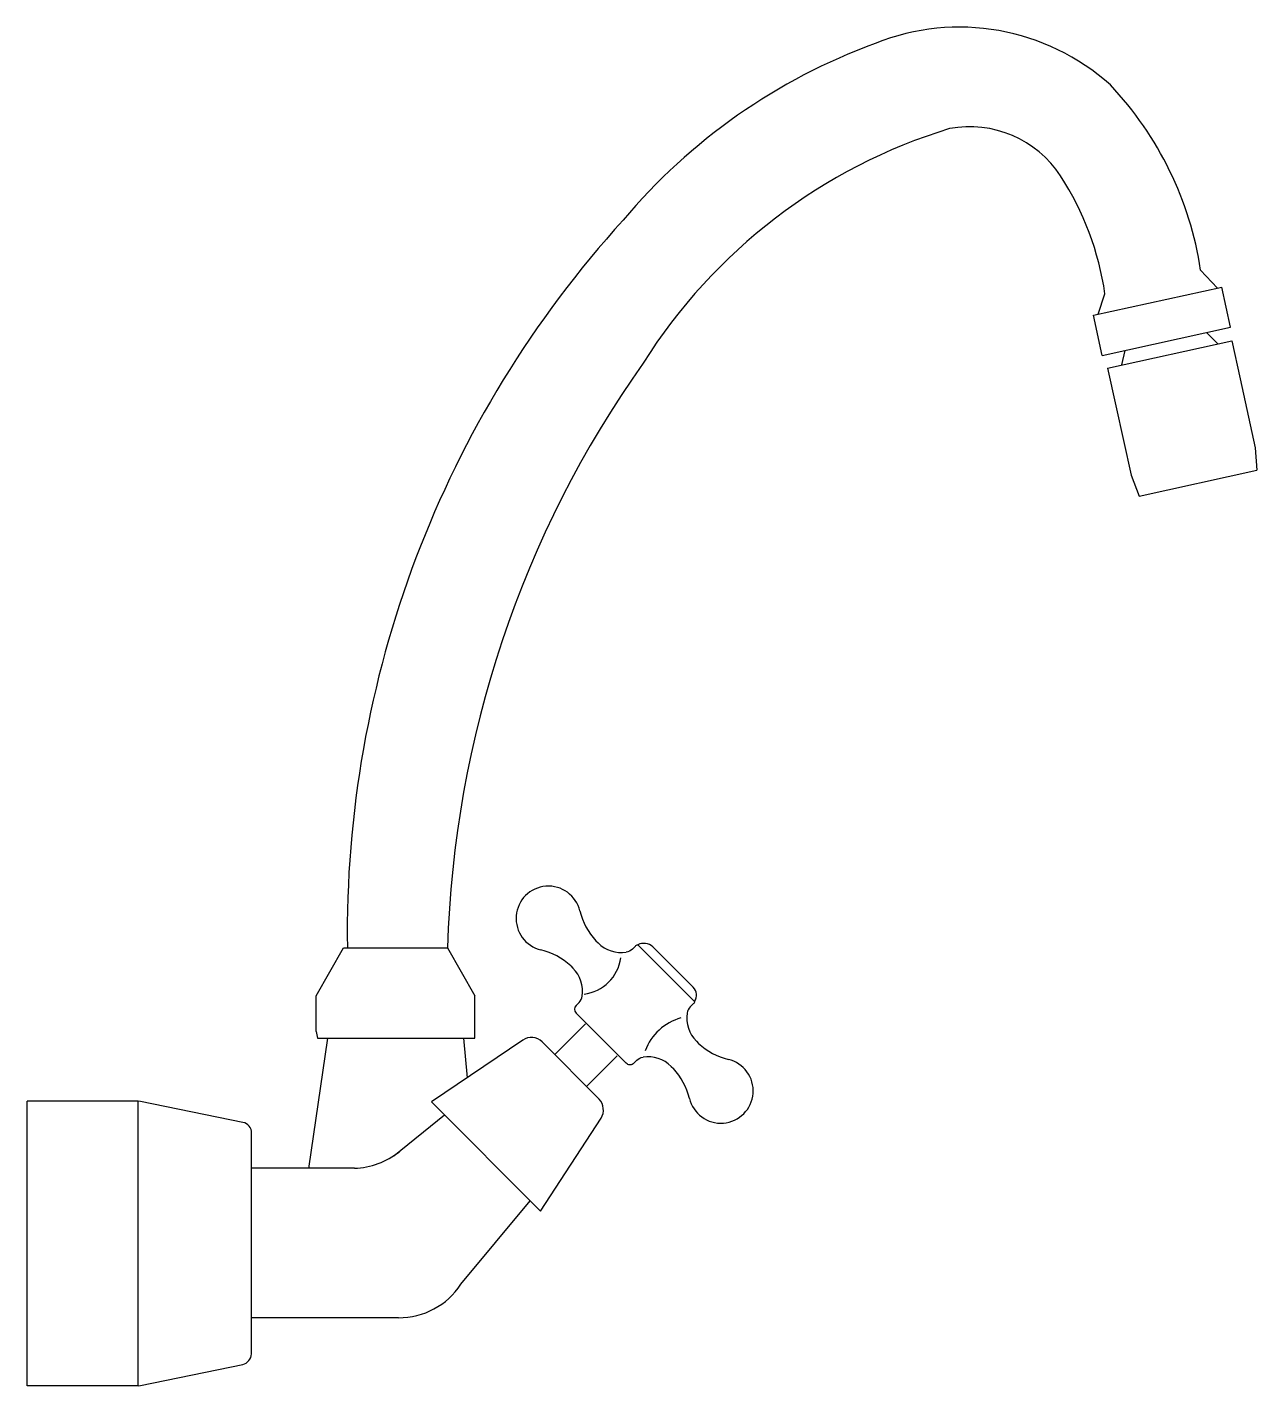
# Model space of a CAD drawing. Header units: millimetres. Extents: x -3062.452 to -3062.227, y 2877.641 to 2877.889.
import ezdxf

# ---------------------------------------------------------------- set-up
doc = ezdxf.new("R2010")
doc.units = ezdxf.units.MM
doc.header["$LTSCALE"] = 10
doc.layers.add('cozinha_pias', color=2, linetype='Continuous')

msp = doc.modelspace()

# ---------------------------------------------------------------- linework, layer by layer
at = {"layer": 'cozinha_pias', "color": 1}
for p, q in [((-3062.237694931746, 2877.845027251887), (-3062.234639866746, 2877.841746100887)), ((-3062.257243134747, 2877.836776115887), (-3062.233826445747, 2877.841924616887)), ((-3062.256363530747, 2877.836969505887), (-3062.255182021746, 2877.840702409887)), ((-3062.232217491746, 2877.834606977887), (-3062.233826445747, 2877.841924616887)), ((-3062.255634187746, 2877.829458475887), (-3062.257243134747, 2877.836776115887)), ((-3062.255634187746, 2877.829458475887), (-3062.232217491746, 2877.834606977887)), ((-3062.234572551747, 2877.831572953887), (-3062.236641227747, 2877.833634354887)), ((-3062.254660146747, 2877.827156429887), (-3062.232023909747, 2877.832133305887)), ((-3062.252099642746, 2877.827719390887), (-3062.251436899747, 2877.830381310887)), ((-3062.232024036747, 2877.832133254887), (-3062.230500927747, 2877.825205884887)), ((-3062.254660221747, 2877.827156394887), (-3062.253137053746, 2877.820228955887)), ((-3062.230500843747, 2877.825205884887), (-3062.227726410747, 2877.812587105887)), ((-3062.253136978746, 2877.820229026887), (-3062.250362537747, 2877.807610211887)), ((-3062.227726410747, 2877.812587105887), (-3062.227439435746, 2877.808490372887)), ((-3062.248904661746, 2877.803770941887), (-3062.227439375747, 2877.808490390887)), ((-3062.250362537747, 2877.807610211887), (-3062.248904703747, 2877.803770890887)), ((-3062.399089182747, 2877.712584262887), (-3062.394094182746, 2877.721325512887)), ((-3062.394094182746, 2877.721325512887), (-3062.375113185747, 2877.721325512887)), ((-3062.375113185747, 2877.721325512887), (-3062.370118185746, 2877.712584271887)), ((-3062.348035858746, 2877.722627615887), (-3062.347646585747, 2877.722238341887)), ((-3062.340842174747, 2877.721658485887), (-3062.341388441746, 2877.721112219887)), ((-3062.340393886746, 2877.721917304887), (-3062.330027302747, 2877.711550719887)), ((-3062.337674023747, 2877.721540669887), (-3062.330286601746, 2877.714153247887)), ((-3062.352632053746, 2877.718031421887), (-3062.352242779747, 2877.717642147887)), ((-3062.399089182747, 2877.706040807887), (-3062.399089182747, 2877.712584262887)), ((-3062.370118185746, 2877.704842014887), (-3062.370118185746, 2877.712584271887)), ((-3062.351116656746, 2877.711384003887), (-3062.351662923746, 2877.710837737887)), ((-3062.351662923746, 2877.709423523887), (-3062.342521085746, 2877.700281685887)), ((-3062.330286123747, 2877.711102434887), (-3062.330832389747, 2877.710556167887)), ((-3062.355550035747, 2877.701844715887), (-3062.349942478746, 2877.707448933887)), ((-3062.397004031747, 2877.704842014887), (-3062.400477420746, 2877.681091276887)), ((-3062.399089182747, 2877.706040807887), (-3062.398839435747, 2877.704842014887)), ((-3062.398839435747, 2877.704842014887), (-3062.375228318746, 2877.704842014887)), ((-3062.398384261747, 2877.704842014887), (-3062.370118185746, 2877.704842014887)), ((-3062.361378430747, 2877.704519310887), (-3062.378038876746, 2877.693218594887)), ((-3062.372216672747, 2877.704843800887), (-3062.371535688746, 2877.697629681887)), ((-3062.347436643746, 2877.693736155887), (-3062.357870417747, 2877.704163716887)), ((-3062.329706266747, 2877.704298022887), (-3062.329316994746, 2877.703908750887)), ((-3062.349757058746, 2877.696055188887), (-3062.344149501746, 2877.701659406887)), ((-3062.341106874746, 2877.700281683887), (-3062.340560602747, 2877.700827954887)), ((-3062.334302460747, 2877.699701828887), (-3062.333913188746, 2877.699312556887)), ((-3062.451824903746, 2877.641405514887), (-3062.451824903746, 2877.693353514887)), ((-3062.431548084747, 2877.693353514887), (-3062.451824903746, 2877.693353514887)), ((-3062.431548084747, 2877.641405514887), (-3062.431548084747, 2877.693353514887)), ((-3062.431146884747, 2877.693312813887), (-3062.431548060747, 2877.693353525887)), ((-3062.412462753746, 2877.689483304887), (-3062.431146926746, 2877.693312939887)), ((-3062.358161761746, 2877.673273043887), (-3062.378038876746, 2877.693218594887)), ((-3062.384927206746, 2877.683401431887), (-3062.375668064746, 2877.690839619887)), ((-3062.358161761746, 2877.673273043887), (-3062.347080866747, 2877.690230260887)), ((-3062.410865934746, 2877.647233145887), (-3062.410865934746, 2877.687525885887)), ((-3062.392086908746, 2877.681100991887), (-3062.410865934746, 2877.681100991887)), ((-3062.372678014746, 2877.659928522887), (-3062.360032635746, 2877.675150358887)), ((-3062.384050246746, 2877.653822912887), (-3062.410865934746, 2877.653822912887)), ((-3062.431146908747, 2877.641446229887), (-3062.412462762747, 2877.645275909887)), ((-3062.431548084747, 2877.641405514887), (-3062.451824903746, 2877.641405514887)), ((-3062.431548111746, 2877.641405590887), (-3062.431146935746, 2877.641446267887))]:
    msp.add_line(p, q, dxfattribs=at)
for centre, radius, start, end in [((-3062.281703450747, 2877.848129854887), 0.041233866, 48.07981999950518, 111.8769549994547), ((-3062.259513877746, 2877.783872082887), 0.10918381, 110.1177919994625, 139.9453420004022), ((-3062.299955851746, 2877.835593832887), 0.062971514, 8.615599999504598, 43.33769799955129), ((-3062.253923660746, 2877.774324348887), 0.100962959, 107.031695999934, 147.8384460006933), ((-3062.279860605746, 2877.851339443887), 0.01985008, 33.18127199975858, 100.4646100002247), ((-3062.308195130746, 2877.833006036887), 0.05359840300000001, 8.25583100055784, 33.0068449993918), ((-3062.200074372746, 2877.724023827887), 0.193341912, 137.7046140000105, 180.7996009997992), ((-3062.180973161746, 2877.715707750887), 0.194221287, 144.6538010004827, 178.342514999749), ((-3062.356707639747, 2877.726703196887), 0.005900017, 13.39139600009416, 256.6082500002116), ((-3062.339294281747, 2877.730848600887), 0.011999991, 193.3914110002034, 223.2432250005405), ((-3062.343404217746, 2877.726480144887), 0.005999215000000001, 224.997215001031, 278.6519429997861), ((-3062.339322897747, 2877.719642392887), 0.002514407, 49.02190300001479, 115.2102460000852), ((-3062.360853063747, 2877.709289804887), 0.012000036, 46.75763700026702, 76.60919200010895), ((-3062.351085503747, 2877.720495164887), 0.007631501, 276.6027030004943, 352.7065810002583), ((-3062.356484591746, 2877.713399778887), 0.005999223000000001, 351.3487659994231, 45.0037840005346), ((-3062.331822411747, 2877.712686049887), 0.002124002, 327.6883199998213, 43.69113999950913), ((-3062.352530870746, 2877.712798217887), 0.002, 315.0000039997757, 351.3481030000928), ((-3062.350955816747, 2877.710130630887), 0.001, 134.9993739999813, 224.9911729997217), ((-3062.325464455746, 2877.708540392887), 0.005999223000000001, 171.3487700001087, 225.0037840005346), ((-3062.329418176746, 2877.709141954887), 0.002, 134.9994810004613, 171.3474580003635), ((-3062.329943827747, 2877.699152858887), 0.009736391000000002, 105.3985209998219, 159.4599390001708), ((-3062.359836533747, 2877.702249009887), 0.002744397, 44.24105599988718, 124.1827730009519), ((-3062.321095993746, 2877.712650355887), 0.012000026, 226.7590710001676, 256.6102560003084), ((-3062.338544831746, 2877.695460024887), 0.005999217, 44.99477400002853, 98.65104700034789), ((-3062.342654790747, 2877.691091558887), 0.012000016, 13.39013299955164, 43.24177599919346), ((-3062.325241389746, 2877.695236957887), 0.005899991, 193.3921589994063, 76.60880999971685), ((-3062.349717993746, 2877.691733645887), 0.003035557, 330.3132109996496, 41.27582699945229), ((-3062.412798157746, 2877.687579654887), 0.001932972, 358.4060279994187, 80.00760700025272), ((-3062.392656636747, 2877.695166028887), 0.014076571, 272.3195930007277, 308.3965719992763), ((-3062.384050246746, 2877.667466605887), 0.013643693, 270, 326.4615979997449), ((-3062.413168905746, 2877.647482032887), 0.002316381000000001, 287.7489800000957, 353.831852000144)]:
    msp.add_arc(centre, radius, start, end, dxfattribs=at)
at = {"layer": 'cozinha_pias', "color": 1, "extrusion": (0, 0, -1)}
for centre, radius, start, end in [((3062.340135068746, 2877.720951378887), 0.001, 45.00021900022357, 75.00021600015837), ((3062.342802654746, 2877.722526433887), 0.002, 225.0000000000184, 261.3487240002308), ((3062.330993230747, 2877.711809540887), 0.001, 195.0002290002578, 225.0002140000388), ((3062.339146389746, 2877.699413741887), 0.002, 44.99983600013265, 81.348602000357), ((3062.341813978746, 2877.700988792887), 0.001, 224.9997859999612, 314.9999999999816)]:
    msp.add_arc(centre, radius, start, end, dxfattribs=at)

doc.saveas('drawing.dxf')
